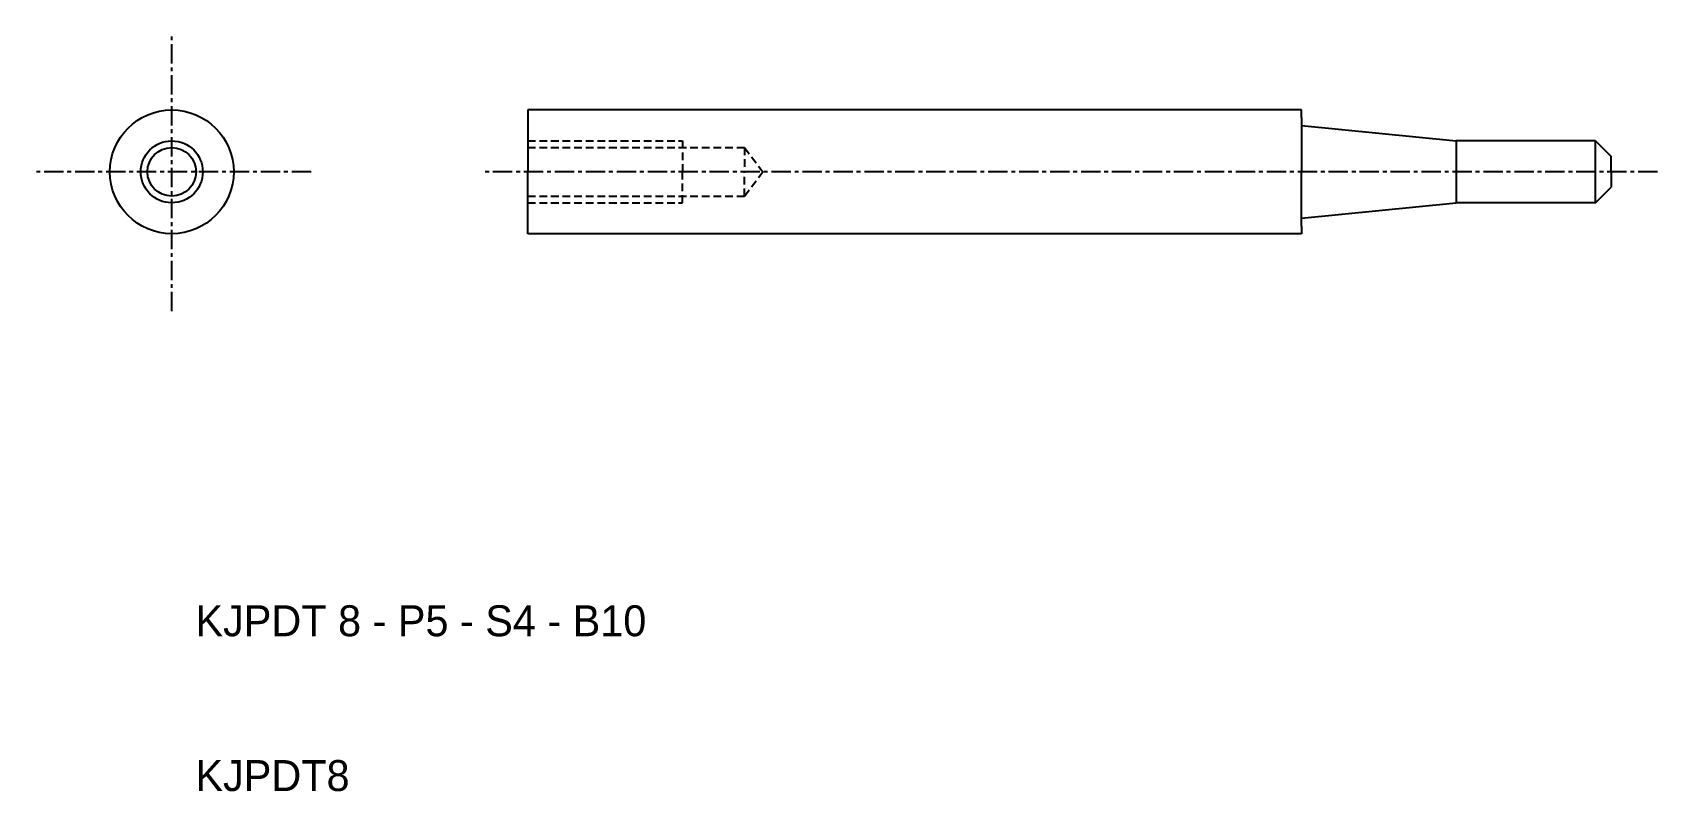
# Model space of a CAD drawing. Extents: x -32 to 73, y 10 to 59.
import ezdxf

# ---------------------------------------------------------------- set-up
doc = ezdxf.new("R2010")
doc.units = 0
doc.linetypes.add('CENTER', pattern=[2, 1.25, -0.25, 0.25, -0.25])
doc.linetypes.add('DASHED', pattern=[0.75, 0.5, -0.25])
doc.layers.get('0').update_dxf_attribs({"linetype": 'CONTINUOUS'})
doc.layers.add('CENTER', color=1, linetype='CENTER')

msp = doc.modelspace()

# ---------------------------------------------------------------- linework, layer by layer
at = {"color": 7, "linetype": 'CONTINUOUS'}
for p, q in [((0, 54), (0, 50)), ((50, 54), (0, 54)), ((50, 53.5), (50, 54)), ((50, 53.5), (50, 50)), ((50, 53), (60, 52)), ((69, 52), (60, 52)), ((60, 52), (60, 48)), ((69, 48), (69, 52)), ((69, 52), (70, 51)), ((70, 50), (70, 51)), ((0, 46), (0, 50)), ((50, 46.5), (50, 50)), ((70, 50), (70, 49)), ((69, 48), (70, 49)), ((50, 47), (60, 48)), ((69, 48), (60, 48)), ((50, 46.5), (50, 46)), ((50, 46), (0, 46))]:
    msp.add_line(p, q, dxfattribs=at)
at = {"color": 3, "linetype": 'DASHED'}
for p, q in [((0, 52), (10, 52)), ((0, 51.57), (14, 51.57)), ((10, 52), (10, 50)), ((14, 51.57), (15.19, 50)), ((14, 51.57), (14, 50)), ((10, 48), (10, 50)), ((14, 48.43), (14, 50)), ((14, 48.43), (15.19, 50)), ((0, 48.43), (14, 48.43)), ((0, 48), (10, 48))]:
    msp.add_line(p, q, dxfattribs=at)
at = {"color": 7, "linetype": 'CONTINUOUS'}
for radius in [4, 1.57]:
    msp.add_circle((-23, 50), radius, dxfattribs=at)
at = {"color": 3, "linetype": 'CONTINUOUS'}
msp.add_circle((-23, 50), 2, dxfattribs=at)
at = {"layer": 'CENTER', "color": 1, "linetype": 'CENTER'}
for p, q in [((-23, 41), (-23, 59)), ((-14, 50), (-32, 50)), ((73, 50), (-3, 50))]:
    msp.add_line(p, q, dxfattribs=at)

# ---------------------------------------------------------------- texts
at = {"color": 7, "linetype": 'CONTINUOUS'}
for s, p in [('KJPDT 8 - P5 - S4 - B10', (-21.47, 20)), ('KJPDT8', (-21.47, 10))]:
    msp.add_text(s, height=2, dxfattribs=at).set_placement(p)

doc.saveas('drawing.dxf')
